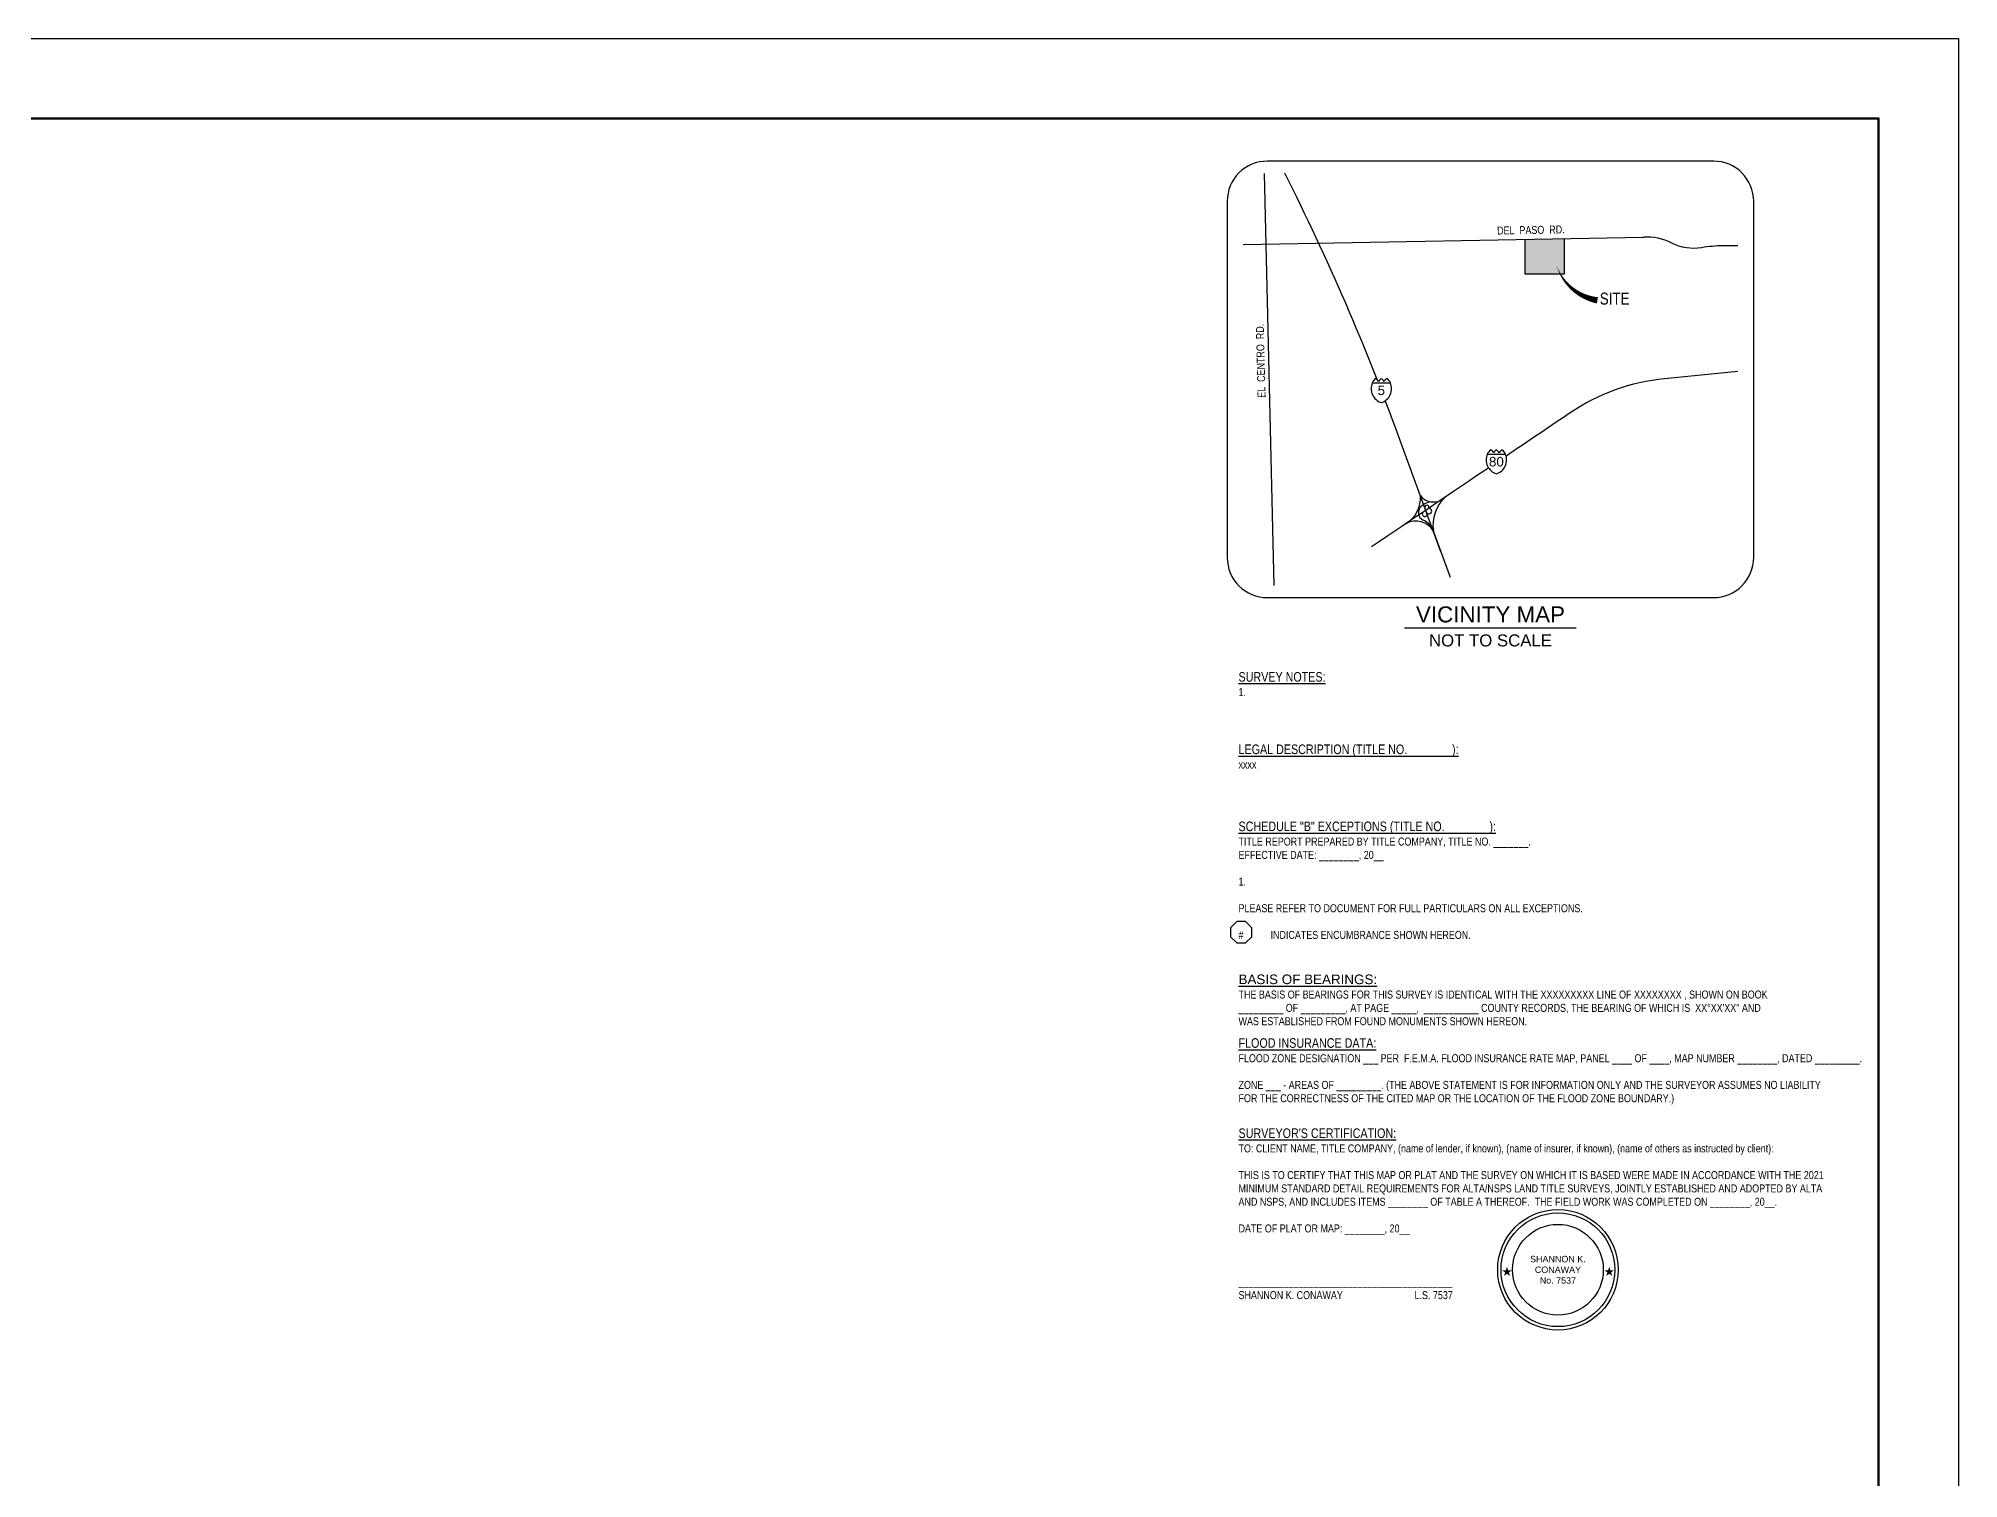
# Paper-space layout 'ALTA 36X48' of a CAD drawing. Header units: feet, sheet in inches. Extents: x 0 to 48, y 0 to 36.
# Drawn here: x 24 to 48, y 18 to 36 of the extents above; entities that cross this region are included whole.
import ezdxf
from ezdxf.enums import TextEntityAlignment as Align

# ---------------------------------------------------------------- set-up
doc = ezdxf.new("R2010")
doc.units = ezdxf.units.FT
doc.header["$MEASUREMENT"] = 0
doc.layers.get('0').update_dxf_attribs({"color": 253})
doc.layers.get('Defpoints').update_dxf_attribs({"color": 253})
for name, color, linetype, lineweight in [('V-ANNO-TTLB-ATRB-', 253, 'Continuous', 25), ('V-ANNO-TTLB-HVY-', 253, 'Continuous', 80), ('V-DETL-ANNO-', 253, 'Continuous', 25), ('V-DETL-VMAP-', 253, 'Continuous', 25), ('V-DETL-VMAP-ANNO-', 253, 'Continuous', 25), ('V-DETL-VMAP-HTCH-', 253, 'Continuous', 25)]:
    doc.layers.add(name, color=color, linetype=linetype, lineweight=lineweight)
doc.styles.add('CG-Symbol', font='arial.ttf', dxfattribs={"width": 0.8, "height": 0.09375})
doc.styles.add('NCS', font='arial.ttf', dxfattribs={"height": 0.1})
doc.styles.add('NCS1', font='arial.ttf', dxfattribs={"width": 0.8, "height": 0.09375})

# ---------------------------------------------------------------- blocks, each defined once
blk = doc.blocks.new('Interstate Number')
at = {"color": 0}
blk.add_wipeout([(-0.07, 0.152), (-0.069, 0.151), (-0.067, 0.15), (-0.066, 0.149), (-0.064, 0.147), (-0.062, 0.145), (-0.06, 0.144), (-0.059, 0.143), (-0.058, 0.142), (-0.056, 0.14), (-0.055, 0.139), (-0.052, 0.137), (-0.051, 0.135), (-0.049, 0.134), (-0.048, 0.132), (-0.046, 0.13), (-0.044, 0.128), (-0.043, 0.126), (-0.041, 0.124), (-0.04, 0.122), (-0.039, 0.121), (-0.037, 0.119), (-0.036, 0.117), (-0.035, 0.115), (-0.034, 0.117), (-0.033, 0.119), (-0.031, 0.121), (-0.03, 0.123), (-0.028, 0.125), (-0.026, 0.128), (-0.023, 0.131), (-0.02, 0.135), (-0.018, 0.137), (-0.015, 0.139), (-0.014, 0.14), (-0.013, 0.142), (-0.01, 0.144), (-0.007, 0.146), (-0.004, 0.149), (-0.002, 0.151), (-0.001, 0.151), (0, 0.152), (0, 0.151), (0.003, 0.149), (0.005, 0.147), (0.008, 0.145), (0.01, 0.144), (0.011, 0.142), (0.013, 0.141), (0.017, 0.137), (0.02, 0.134), (0.022, 0.131), (0.025, 0.129), (0.027, 0.126), (0.029, 0.123), (0.031, 0.12), (0.033, 0.118), (0.034, 0.116), (0.034, 0.115), (0.036, 0.118), (0.037, 0.12), (0.04, 0.123), (0.042, 0.126), (0.044, 0.129), (0.047, 0.132), (0.049, 0.134), (0.051, 0.136), (0.053, 0.138), (0.056, 0.141), (0.059, 0.143), (0.061, 0.145), (0.064, 0.148), (0.066, 0.15), (0.068, 0.151), (0.069, 0.152), (0.071, 0.15), (0.073, 0.149), (0.075, 0.147), (0.077, 0.145), (0.08, 0.143), (0.082, 0.141), (0.084, 0.139), (0.086, 0.137), (0.089, 0.135), (0.091, 0.132), (0.093, 0.129), (0.095, 0.127), (0.097, 0.125), (0.098, 0.123), (0.1, 0.121), (0.101, 0.119), (0.103, 0.117), (0.104, 0.116), (0.105, 0.114), (0.107, 0.111), (0.109, 0.108), (0.111, 0.105), (0.112, 0.102), (0.114, 0.099), (0.115, 0.095), (0.116, 0.093), (0.117, 0.09), (0.118, 0.088), (0.12, 0.084), (0.121, 0.082), (0.122, 0.078), (0.123, 0.074), (0.124, 0.071), (0.125, 0.066), (0.126, 0.063), (0.126, 0.061), (0.127, 0.057), (0.128, 0.053), (0.128, 0.049), (0.129, 0.047), (0.129, 0.043), (0.13, 0.039), (0.13, 0.036), (0.13, 0.035), (0.13, 0.032), (0.13, 0.028), (0.13, 0.024), (0.13, 0.02), (0.13, 0.015), (0.13, 0.012), (0.13, 0.009), (0.13, 0.006), (0.129, 0.002), (0.129, -0.003), (0.128, -0.007), (0.127, -0.011), (0.127, -0.014), (0.126, -0.016), (0.126, -0.02), (0.125, -0.023), (0.124, -0.027), (0.123, -0.03), (0.122, -0.032), (0.121, -0.035), (0.12, -0.038), (0.119, -0.041), (0.119, -0.043), (0.117, -0.046), (0.116, -0.049), (0.115, -0.052), (0.114, -0.055), (0.112, -0.058), (0.111, -0.06), (0.11, -0.062), (0.109, -0.064), (0.108, -0.067), (0.106, -0.07), (0.104, -0.073), (0.102, -0.077), (0.1, -0.08), (0.098, -0.082), (0.097, -0.084), (0.095, -0.086), (0.094, -0.088), (0.092, -0.091), (0.09, -0.094), (0.088, -0.096), (0.086, -0.099), (0.083, -0.101), (0.082, -0.103), (0.08, -0.105), (0.078, -0.107), (0.077, -0.108), (0.075, -0.11), (0.072, -0.113), (0.07, -0.115), (0.068, -0.117), (0.065, -0.119), (0.063, -0.121), (0.061, -0.123), (0.059, -0.124), (0.056, -0.126), (0.054, -0.128), (0.051, -0.13), (0.047, -0.133), (0.043, -0.135), (0.039, -0.138), (0.034, -0.141), (0.031, -0.142), (0.029, -0.143), (0.026, -0.145), (0.022, -0.147), (0.016, -0.149), (0.013, -0.15), (0.009, -0.152), (0.006, -0.153), (0.003, -0.154), (0.001, -0.155), (0, -0.155), (-0.003, -0.154), (-0.007, -0.152), (-0.012, -0.151), (-0.017, -0.149), (-0.022, -0.147), (-0.026, -0.144), (-0.03, -0.143), (-0.034, -0.141), (-0.038, -0.138), (-0.042, -0.136), (-0.047, -0.133), (-0.053, -0.128), (-0.058, -0.125), (-0.061, -0.122), (-0.065, -0.119), (-0.07, -0.115), (-0.073, -0.112), (-0.076, -0.109), (-0.079, -0.106), (-0.082, -0.103), (-0.085, -0.1), (-0.087, -0.097), (-0.089, -0.094), (-0.092, -0.091), (-0.094, -0.088), (-0.097, -0.084), (-0.099, -0.082), (-0.101, -0.078), (-0.104, -0.074), (-0.106, -0.07), (-0.108, -0.066), (-0.11, -0.063), (-0.111, -0.06), (-0.113, -0.055), (-0.116, -0.05), (-0.118, -0.044), (-0.12, -0.04), (-0.121, -0.036), (-0.122, -0.032), (-0.124, -0.027), (-0.125, -0.024), (-0.125, -0.021), (-0.126, -0.019), (-0.127, -0.013), (-0.127, -0.011), (-0.128, -0.006), (-0.129, -0.001), (-0.13, 0.005), (-0.13, 0.01), (-0.13, 0.014), (-0.13, 0.018), (-0.13, 0.018), (-0.13, 0.022), (-0.13, 0.026), (-0.13, 0.03), (-0.13, 0.035), (-0.13, 0.038), (-0.129, 0.041), (-0.129, 0.044), (-0.129, 0.046), (-0.129, 0.048), (-0.128, 0.053), (-0.127, 0.058), (-0.126, 0.063), (-0.125, 0.068), (-0.124, 0.071), (-0.123, 0.074), (-0.122, 0.077), (-0.122, 0.078), (-0.12, 0.082), (-0.119, 0.085), (-0.118, 0.089), (-0.116, 0.093), (-0.115, 0.096), (-0.114, 0.098), (-0.113, 0.101), (-0.111, 0.104), (-0.11, 0.107), (-0.108, 0.11), (-0.106, 0.113), (-0.104, 0.116), (-0.102, 0.119), (-0.1, 0.122), (-0.098, 0.125), (-0.095, 0.128), (-0.094, 0.13), (-0.093, 0.131), (-0.092, 0.132), (-0.089, 0.135), (-0.087, 0.137), (-0.085, 0.139), (-0.083, 0.141), (-0.081, 0.143), (-0.079, 0.145), (-0.076, 0.147), (-0.074, 0.149), (-0.072, 0.15), (-0.071, 0.151)], dxfattribs=at).translate(0, 0, -0.001)
blk.add_line((-0.114, 0.094), (0.114, 0.094), dxfattribs=at)
for centre, radius, start, end in [((0.055, 0.022), 0.183, 156.7986, 252.5535), ((0.006, 0.044), 0.13, 125.8803, 157.2935), ((-0.146, 0.044), 0.13, 31.3187, 54.1197), ((0.076, 0.044), 0.13, 125.8803, 148.6813), ((-0.076, 0.044), 0.13, 31.3187, 54.1197), ((-0.055, 0.022), 0.183, 287.4465, 23.2014), ((0.145, 0.044), 0.13, 125.8803, 148.6813), ((-0.014, 0.037), 0.14, 24.3192, 53.5252)]:
    blk.add_arc(centre, radius, start, end, dxfattribs=at)
at = {"color": 0, "style": 'CG-Symbol', "width": 0.8}
blk.add_attdef('INTERSTATENUMBER', text='', height=0.0938, dxfattribs=at).set_placement((0, 0), align=Align.MIDDLE)
blk = doc.blocks.new('*U207')
at = {"layer": 'V-DETL-ANNO-', "linetype": 'Continuous', "insert": (0, 0), "char_height": 0.1, "width": 6.73, "attachment_point": 1, "style": 'NCS1'}
blk.add_mtext('{\\H1.2x;\\W1;\\L\\C2;BASIS OF BEARINGS:\\P\\H0.8333x;\\W0.8;\\l\\C256;THE BASIS OF BEARINGS FOR THIS SURVEY IS IDENTICAL WITH THE XXXXXXXXX LINE OF XXXXXXXX , SHOWN ON BOOK _________ OF _________, AT PAGE _____,  ___________ COUNTY RECORDS, THE BEARING OF WHICH IS  XX°XX\'XX" AND WAS ESTABLISHED FROM FOUND MONUMENTS SHOWN HEREON.}', dxfattribs=at)
blk = doc.blocks.new('*U197')
for points in [[(-0.637, 0.039), (-0.651, -0.006), (-0.699, -0.006), (-0.66, -0.034), (-0.675, -0.078), (-0.637, -0.051), (-0.599, -0.078), (-0.613, -0.034), (-0.575, -0.006), (-0.622, -0.006)], [(0.642, 0.039), (0.627, -0.006), (0.58, -0.006), (0.618, -0.034), (0.604, -0.078), (0.642, -0.051), (0.68, -0.078), (0.665, -0.034), (0.703, -0.006), (0.656, -0.006)]]:
    blk.add_hatch(color=1).paths.add_polyline_path(points)
at = {"color": 2}
blk.add_circle((0, 0), 0.753, dxfattribs=at)
at = {"color": 1}
blk.add_circle((0, 0), 0.711, dxfattribs=at)
at = {"color": 2, "linetype": 'Continuous'}
blk.add_circle((0, 0), 0.567, dxfattribs=at)
at = {"color": 1, "insert": (0, 0), "char_height": 0.08, "width": 1.05, "attachment_point": 5, "style": 'NCS'}
blk.add_mtext('SHANNON K. CONAWAY\\PNo. 7537 ', dxfattribs=at)
blk = doc.blocks.new('*U201')
at = {"layer": 'V-DETL-ANNO-'}
blk.add_blockref('*U197', (3.992, -1.767), dxfattribs=at)
at = {"layer": 'V-DETL-ANNO-', "linetype": 'Continuous', "insert": (0, 0), "char_height": 0.1, "width": 7.5, "attachment_point": 1, "style": 'NCS1'}
blk.add_mtext("{\\H1.2x;\\L\\C2;SURVEYOR'S CERTIFICATION:\\P}TO: CLIENT NAME, TITLE COMPANY, (name of lender, if known), (name of insurer, if known), (name of others as instructed by client):\\P\\PTHIS IS TO CERTIFY THAT THIS MAP OR PLAT AND THE SURVEY ON WHICH IT IS BASED WERE MADE IN ACCORDANCE WITH THE 2021 MINIMUM STANDARD DETAIL REQUIREMENTS FOR ALTA/NSPS LAND TITLE SURVEYS, JOINTLY ESTABLISHED AND ADOPTED BY ALTA AND NSPS, AND INCLUDES ITEMS ________ OF TABLE A THEREOF.  THE FIELD WORK WAS COMPLETED ON ________, 20__.\\P\\PDATE OF PLAT OR MAP: ________, 20__\\P\\P                       \\P\\P___________________________________________\\P\\pxt22;SHANNON K. CONAWAY^IL.S. 7537", dxfattribs=at)
blk = doc.blocks.new('36X48')
at = {"layer": 'Defpoints'}
blk.add_lwpolyline([(0, 36), (48, 36), (48, 0), (0, 0)], close=True, dxfattribs=at)
at = {"layer": 'V-ANNO-TTLB-HVY-'}
blk.add_lwpolyline([(1, 1), (47, 1), (47, 35), (1, 35)], close=True, dxfattribs=at)
at = {"layer": 'V-ANNO-TTLB-ATRB-', "style": 'NCS1', "width": 0.8}
for tag, height, p in [('REV6DESCRIPTION', 0.0938, (30.975, 2.875)), ('REV6DATE', 0.0938, (33.725, 2.875)), ('REV6INITIAL', 0.0938, (34.35, 2.875)), ('REV5DESCRIPTION', 0.0938, (30.975, 2.625)), ('REV5DATE', 0.0938, (33.725, 2.625)), ('REV5INITIAL', 0.0938, (34.35, 2.625)), ('REV4DESCRIPTION', 0.0938, (30.975, 2.375)), ('REV4DATE', 0.0938, (33.725, 2.375)), ('REV4INITIAL', 0.0938, (34.35, 2.375)), ('REV3DESCRIPTION', 0.0938, (30.975, 2.125)), ('REV3DATE', 0.0938, (33.725, 2.125)), ('REV3INITIAL', 0.0938, (34.35, 2.125)), ('REV2DESCRIPTION', 0.0938, (30.975, 1.875)), ('REV2DATE', 0.0938, (33.725, 1.875)), ('REV2INITIAL', 0.0938, (34.35, 1.875)), ('REV1DESCRIPTION', 0.0938, (30.975, 1.625)), ('REV1DATE', 0.0938, (33.725, 1.625)), ('REV1INITIAL', 0.0938, (34.35, 1.625)), ('SHEET-#', 0.2, (46.025, 1.175)), ('TOTAL-#', 0.2, (46.675, 1.175))]:
    blk.add_attdef(tag, text='', height=height, dxfattribs=at).set_placement(p, align=Align.MIDDLE_CENTER)
at = {"layer": 'V-ANNO-TTLB-ATRB-', "style": 'NCS1', "flags": 8}
for tag, p in [('PROJECTNAME', (43.1, 2.75)), ('CLIENTNAME', (43.1, 2.25)), ('SHEETDESCRIPTION', (43.095, 1.75))]:
    blk.add_attdef(tag, text='', height=0.2, dxfattribs=at).set_placement(p, align=Align.MIDDLE_CENTER)
at = {"layer": 'V-ANNO-TTLB-ATRB-', "style": 'NCS1'}
for tag, p in [('PROJNUM', (39.85, 2.22)), ('SCALE', (46.35, 2.22)), ('DRAWNBY', (39.85, 1.72)), ('DATE', (46.35, 1.72)), ('CHECKEDBY', (39.85, 1.22))]:
    blk.add_attdef(tag, text='', height=0.1, dxfattribs=at).set_placement(p, align=Align.MIDDLE_CENTER)

psp = doc.layouts.new('ALTA 36X48')

# ---------------------------------------------------------------- hatches: boundary and pattern name
at = {"layer": 'V-DETL-VMAP-HTCH-'}
psp.add_hatch(color=256, dxfattribs=at).paths.add_polyline_path([(42.58, 33.057), (43.076, 33.057), (43.076, 33.498), (42.58, 33.489)])

# ---------------------------------------------------------------- linework, layer by layer
at = {"layer": 'V-DETL-ANNO-', "flags": 128}
psp.add_lwpolyline([(39.165, 24.883), (39.087, 24.961), (38.977, 24.961), (38.899, 24.883), (38.899, 24.773), (38.977, 24.695), (39.087, 24.695), (39.165, 24.773)], close=True, dxfattribs=at)
at = {"layer": 'V-DETL-VMAP-'}
for p, q in [((39.322, 34.313), (39.443, 29.161)), ((39.059, 33.426), (44.06, 33.516))]:
    psp.add_line(p, q, dxfattribs=at)
at = {"layer": 'V-DETL-VMAP-', "color": 2}
psp.add_line((41.648, 29.261), (41.436, 29.84), dxfattribs=at)
at = {"layer": 'V-DETL-VMAP-', "color": 3}
psp.add_line((41.075, 28.632), (43.222, 28.632), dxfattribs=at)
psp.add_lwpolyline([(44.939, 34.465), (39.359, 34.465, 0.414214), (38.859, 33.965), (38.859, 29.511, 0.414214), (39.359, 29.011), (44.939, 29.011, 0.414214), (45.439, 29.511), (45.439, 33.965, 0.414214)], format="xyb", close=True, dxfattribs=at)
at = {"layer": 'V-DETL-VMAP-', "color": 2}
for points in [[(41.003, 31.021, 0.030108), (39.577, 34.315, 0.028001)], [(45.239, 31.835), (44.326, 31.746, 0.125217), (43.146, 31.32, -0.000801), (42.28, 30.735)], [(42.28, 30.735, 0.000583), (40.662, 29.645)]]:
    psp.add_lwpolyline(points, format="xyb", dxfattribs=at)
at = {"layer": 'V-DETL-VMAP-', "flags": 128}
psp.add_lwpolyline([(42.58, 33.489), (42.58, 33.057), (43.076, 33.057), (43.076, 33.498)], dxfattribs=at)
at = {"layer": 'V-DETL-VMAP-'}
psp.add_lwpolyline([(45.239, 33.407), (45.052, 33.407, 0.043367), (44.788, 33.384, -0.164413), (44.416, 33.441, 0.136798), (44.06, 33.516)], format="xyb", dxfattribs=at)
at = {"layer": 'V-DETL-VMAP-', "flags": 128}
psp.add_lwpolyline([(42.975, 33.164, 0, 0.08, 0.281344), (43.486, 32.726, 0.15, 0.15, 0.599388)], format="xyseb", dxfattribs=at)
at = {"layer": 'V-DETL-VMAP-', "color": 2}
psp.add_lwpolyline([(41.53, 29.585), (41.003, 31.021)], dxfattribs=at)
at = {"layer": 'V-DETL-VMAP-'}
for centre, radius, start, end in [((40.907, 30.253), 0.367, 300.6418, 5.1395), ((41.437, 30.416), 0.21, 218.5531, 314.3698), ((41.906, 29.917), 0.476, 132.691, 189.2703), ((41.353, 30.075), 0.105, 127.5117, 244.8369), ((41.434, 29.97), 0.238, 92.4466, 127.5117), ((41.329, 30.057), 0.0321, 131.2563, 344.6147), ((41.354, 30.139), 0.0263, 334.2152, 186.135), ((41.379, 30.092), 0.0354, 219.2312, 93.1665), ((41.215, 29.712), 0.256, 30.1825, 118.3338), ((41.203, 29.755), 0.249, 20.1494, 64.8369)]:
    psp.add_arc(centre, radius, start, end, dxfattribs=at)

# ---------------------------------------------------------------- block references
at = {"layer": 'V-ANNO-TTLB-HVY-'}
psp.add_blockref('*U207', (39, 24.3), dxfattribs=at)
at = {"layer": 'V-DETL-ANNO-'}
psp.add_blockref('*U201', (39, 22.377), dxfattribs=at)

# ---------------------------------------------------------------- texts
at = {"layer": 'V-DETL-ANNO-', "linetype": 'Continuous', "char_height": 0.1, "width": 7.5, "attachment_point": 1, "style": 'NCS1'}
for s, insert in [('{\\H1.2x;\\L\\C2;SURVEY NOTES:}\\P\\pxi-3,l3,t3;1.^I', (39, 28.08)), ('{\\H1.2x;\\L\\C2;LEGAL DESCRIPTION (TITLE NO. _______):\\H0.8333x;\\l\\C256;\\Pxxxx}', (39, 27.175)), ('{\\H1.2x;\\L\\C2;SCHEDULE "B" EXCEPTIONS (TITLE NO. _______):\\H0.8333x;\\l\\C256;\\PTITLE REPORT PREPARED BY TITLE COMPANY, TITLE NO. _______.\\PEFFECTIVE DATE: ________, 20__\\P\\P\\pxi-4,l4,t4;1.^I\\P\\pi0,l0,tz;}\\PPLEASE REFER TO DOCUMENT FOR FULL PARTICULARS ON ALL EXCEPTIONS.\\P\\P#^IINDICATES ENCUMBRANCE SHOWN HEREON.', (39, 26.212)), ('{\\H1.2x;\\L\\C2;FLOOD INSURANCE DATA:}\\PFLOOD ZONE DESIGNATION ___ PER  F.E.M.A. FLOOD INSURANCE RATE MAP, PANEL ____ OF ____, MAP NUMBER ________, DATED _________.\\P\\PZONE ___ - AREAS OF _________. (THE ABOVE STATEMENT IS FOR INFORMATION ONLY AND THE SURVEYOR ASSUMES NO LIABILITY FOR THE CORRECTNESS OF THE CITED MAP OR THE LOCATION OF THE FLOOD ZONE BOUNDARY.)', (39, 23.504))]:
    psp.add_mtext(s, dxfattribs=dict(at, insert=insert))
at = {"layer": 'V-DETL-VMAP-', "color": 3, "style": 'NCS1'}
for s, height, p in [('VICINITY MAP', 0.2, (42.149, 28.801)), ('NOT TO SCALE', 0.15, (42.149, 28.476))]:
    psp.add_text(s, height=height, dxfattribs=at).set_placement(p, align=Align.MIDDLE_CENTER)
at = {"layer": 'V-DETL-VMAP-ANNO-', "char_height": 0.1, "attachment_point": 1, "style": 'NCS1'}
for s, insert, width, rotation in [('DEL  PASO  RD.', (42.231, 33.648), 1.24922, 1.0348), ('EL  CENTRO  RD.', (39.238, 31.507), 1.59872, 91.3492)]:
    psp.add_mtext(s, dxfattribs=dict(at, insert=insert, width=width, rotation=rotation))
at = {"layer": 'V-DETL-VMAP-ANNO-', "insert": (43.515, 32.823), "char_height": 0.15, "width": 0.4188, "attachment_point": 1, "style": 'NCS1'}
psp.add_mtext('SITE', dxfattribs=at)

# ---------------------------------------------------------------- next in the draw order: block references
at = {"layer": 'V-DETL-VMAP-'}
ref = psp.add_blockref('Interstate Number', (40.785, 31.601), dxfattribs=at)
ref.add_attrib('INTERSTATENUMBER', '5', dxfattribs={"layer": '0', "height": 0.12, "style": 'NCS1'}).set_placement((40.785, 31.601), align=Align.MIDDLE)
ref = psp.add_blockref('Interstate Number', (42.223, 30.71), dxfattribs=at)
ref.add_attrib('INTERSTATENUMBER', '80', dxfattribs={"layer": '0', "height": 0.12, "style": 'NCS1'}).set_placement((42.223, 30.71), align=Align.MIDDLE)

# ---------------------------------------------------------------- next in the draw order: block references
at = {"layer": 'V-ANNO-TTLB-HVY-'}
psp.add_blockref('36X48', (0, 0), dxfattribs=at)

doc.saveas('drawing.dxf')
